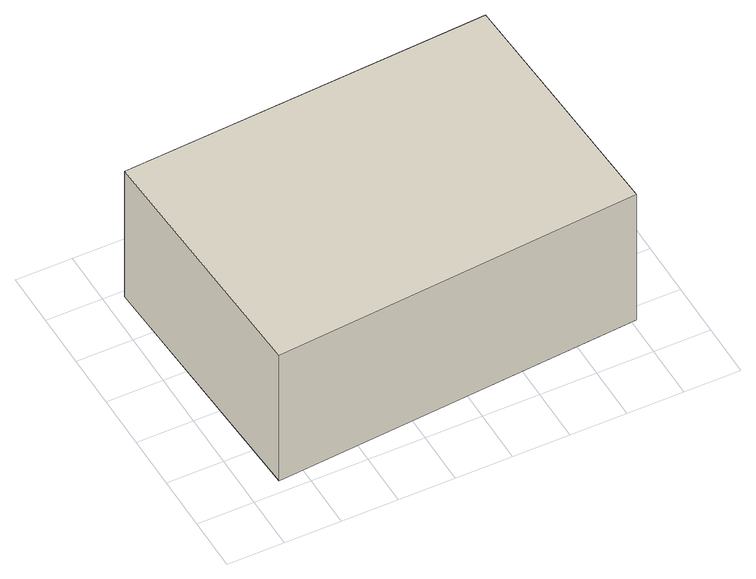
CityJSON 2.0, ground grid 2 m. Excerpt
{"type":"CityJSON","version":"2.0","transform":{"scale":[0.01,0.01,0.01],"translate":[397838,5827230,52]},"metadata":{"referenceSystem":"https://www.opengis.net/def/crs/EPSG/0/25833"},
"CityObjects":{
"building1":{"type":"Building","attributes":{"Gemeindeschluessel":"11000011","BezugspunktDach":"2200","function":"31001_1010","measuredHeight":7.25,"storeysAboveGround":1},"address":[{"country":"Germany","locality":"Berlin","thoroughfareNumber":"9","thoroughfareName":"Florentinestraße"}],"geometry":[{"type":"Solid","lod":"1","boundaries":[[[[0,1,2,3,4]],[[5,6,7,8,9]],[[5,9,4,3]],[[6,5,3,2]],[[7,6,2,1]],[[8,7,1,0]],[[9,8,0,4]]]]}]}
},
"vertices":[
[112,46,621],[1417,147,621],[1394,601,621],[1370,1055,621],[64,978,621],[1370,1055,69],[1394,601,69],[1417,147,69],[112,46,69],[64,978,69]
]}
